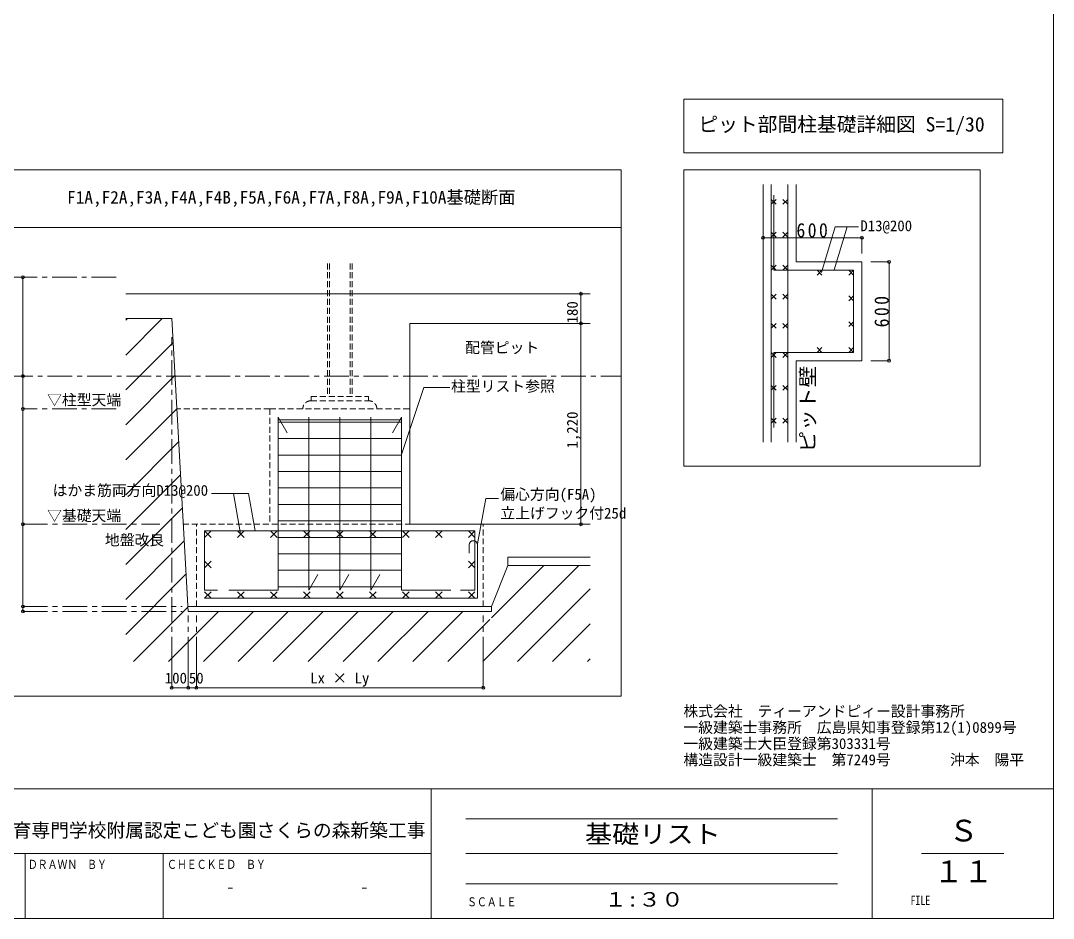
# Model space of a CAD drawing. Units: millimetres at full size, sheet at 1:200, with parts at 1:30. Extents: x -919659 to 1109242, y -84607 to 904409.
# Drawn here: x 83426 to 125244, y -84607 to -48249 of the extents above; entities that cross this region are included whole.
import ezdxf
from ezdxf.enums import TextEntityAlignment as Align

# ---------------------------------------------------------------- set-up
doc = ezdxf.new("R2010")
doc.units = ezdxf.units.MM
doc.header["$LTSCALE"] = 200
doc.header["$PDMODE"] = 32
doc.header["$PDSIZE"] = 120
doc.linetypes.add('CHAIN1', pattern=[8, 5, -1, 1, -1])
doc.linetypes.add('DASHED1', pattern=[1.8, 1.2, -0.6])
for name, color, linetype, lineweight in [('7-8_', 7, 'Continuous', 9), ('8-0_', 7, 'Continuous', 9), ('8-1_', 7, 'Continuous', 9), ('8-2_', 4, 'Continuous', 5), ('8-4_', 7, 'Continuous', 9), ('8-7_寸法', 7, 'Continuous', 5), ('8-8_', 7, 'Continuous', 9), ('8-F_予備１', 4, 'CHAIN1', 5)]:
    doc.layers.add(name, color=color, linetype=linetype, lineweight=lineweight)
doc.styles.add('ＭＳ ゴシック', font='')
doc.styles.get('ＭＳ ゴシック').set_extended_font_data('MS Gothic')

msp = doc.modelspace()

# ---------------------------------------------------------------- linework, layer by layer
at = {"layer": '7-8_', "color": 5, "lineweight": 5}
for p, q in [((125244.5, -84606.6), (125244.5, -4606.6)), ((125244.5, -79356.6), (9844.5, -79356.6)), ((125244.5, -84606.6), (9844.5, -84606.6))]:
    msp.add_line(p, q, dxfattribs=at)
at = {"layer": '7-8_', "color": 6, "lineweight": 20}
for p, q in [((100052.2, -79356.6), (100052.2, -84606.6)), ((117902.2, -79356.6), (117902.2, -84606.6)), ((78002.2, -81981.6), (100052.2, -81981.6)), ((83602.2, -81981.6), (83602.2, -84606.6)), ((89202.2, -81981.6), (89202.2, -84606.6)), ((91827.2, -83381.6), (92002.2, -83381.6)), ((97252.2, -83381.6), (97427.3, -83381.6))]:
    msp.add_line(p, q, dxfattribs=at)
at = {"layer": '7-8_', "color": 3, "lineweight": 13}
for p, q in [((101452.2, -80581.6), (116502.2, -80581.6)), ((101452.2, -81981.6), (116502.2, -81981.6)), ((101452.2, -83206.6), (116502.2, -83206.6))]:
    msp.add_line(p, q, dxfattribs=at)
at = {"layer": '7-8_', "color": 2, "lineweight": 18}
for p, q in [((101452.2, -80581.6), (116502.2, -80581.6)), ((101452.2, -81981.6), (116502.2, -81981.6)), ((119902.2, -81981.6), (123244.5, -81981.6)), ((101452.2, -83206.6), (116502.2, -83206.6))]:
    msp.add_line(p, q, dxfattribs=at)
at = {"layer": '8-0_', "color": 3, "lineweight": 13}
for p, q in [((110281.3, -51432.8), (110281.3, -53599.5)), ((110281.3, -51432.8), (123192.8, -51432.8)), ((123192.8, -51432.8), (123192.8, -53599.5)), ((110281.3, -53599.5), (123192.8, -53599.5)), ((61073.5, -54297.4), (107740.1, -54297.4)), ((107740.1, -54297.4), (107740.1, -75601.9)), ((107740.1, -56630.7), (61073.5, -56630.7)), ((87679.4, -59310.3), (106490.9, -59310.3)), ((99184, -60510.3), (106490.9, -60510.3)), ((99184, -60510.3), (99184, -68643.6)), ((99184, -68643.6), (106490.9, -68643.6)), ((103157.6, -69976.9), (106490.9, -69976.9)), ((103157.6, -70310.3), (103157.6, -69976.9)), ((102490.9, -71976.9), (103157.6, -70310.3)), ((103157.6, -70310.3), (106490.9, -70310.3)), ((102490.9, -71976.9), (90195.5, -71976.9)), ((107740.1, -75601.9), (14406.8, -75601.9))]:
    msp.add_line(p, q, dxfattribs=at)
at = {"layer": '8-0_'}
for p, q in [((113490.4, -54889.8), (113490.4, -65314.4)), ((114823.7, -54889.8), (114823.7, -58020.7)), ((115854.5, -58442.5), (116415, -56597.3)), ((116363.1, -58337.7), (116891.9, -56597.3)), ((117351.4, -56597.3), (116415, -56597.3)), ((114823.7, -58020.7), (117490.4, -58020.7)), ((117490.4, -58020.7), (117490.4, -62020.7)), ((114823.7, -62020.7), (114823.7, -65314.4)), ((114823.7, -62020.7), (117490.4, -62020.7))]:
    msp.add_line(p, q, dxfattribs=at)
at = {"layer": '8-0_', "color": 4, "lineweight": 5}
for p, q in [((113823.7, -54889.8), (113823.7, -65314.4)), ((114490.4, -54889.8), (114490.4, -65314.4)), ((113823.7, -55687.4), (114023.7, -55487.4)), ((113823.7, -55487.4), (114023.7, -55687.4)), ((113923.7, -55320.7), (113923.7, -58354.1)), ((114290.4, -55487.4), (114490.4, -55687.4)), ((114290.4, -55687.4), (114490.4, -55487.4)), ((113823.7, -57020.7), (114023.7, -56820.7)), ((113823.7, -56820.7), (114023.7, -57020.7)), ((114290.4, -56820.7), (114490.4, -57020.7)), ((114290.4, -57020.7), (114490.4, -56820.7)), ((113490.4, -57039.5), (113490.4, -57060)), ((113490.4, -57039.5), (117490.4, -57039.5)), ((117490.4, -57039.5), (117490.4, -57060)), ((117490.4, -57039.5), (117490.4, -57673.7)), ((118591.2, -58020.7), (117859.8, -58020.7)), ((118591.2, -58020.7), (118591.2, -62020.7)), ((113823.7, -58354.1), (114023.7, -58154.1)), ((113823.7, -58154.1), (114023.7, -58354.1)), ((117157, -58354.1), (113923.7, -58354.1)), ((114290.4, -58154.1), (114490.4, -58354.1)), ((114290.4, -58354.1), (114490.4, -58154.1)), ((115673.7, -58554.1), (115873.7, -58354.1)), ((115673.7, -58354.1), (115873.7, -58554.1)), ((116957, -58554.1), (117157, -58354.1)), ((116957, -58354.1), (117157, -58554.1)), ((83518.1, -62643.6), (83518.1, -58643.6)), ((106116.5, -60510.3), (106116.5, -59310.3)), ((113823.7, -59531.8), (114023.7, -59331.8)), ((113823.7, -59331.8), (114023.7, -59531.8)), ((114290.4, -59331.8), (114490.4, -59531.8)), ((114290.4, -59531.8), (114490.4, -59331.8)), ((116957, -59598.5), (117157, -59398.5)), ((116957, -59398.5), (117157, -59598.5)), ((106116.5, -68643.6), (106116.5, -60510.3)), ((113823.7, -60709.6), (114023.7, -60509.6)), ((113823.7, -60509.6), (114023.7, -60709.6)), ((114290.4, -60509.6), (114490.4, -60709.6)), ((114290.4, -60709.6), (114490.4, -60509.6)), ((116957, -60642.9), (117157, -60442.9)), ((116957, -60442.9), (117157, -60642.9)), ((113823.7, -61887.4), (114023.7, -61687.4)), ((113823.7, -61687.4), (114023.7, -61887.4)), ((113923.7, -64720.7), (113923.7, -61687.4)), ((114290.4, -61687.4), (114490.4, -61887.4)), ((114290.4, -61887.4), (114490.4, -61687.4)), ((115673.7, -61687.4), (115873.7, -61487.4)), ((115673.7, -61487.4), (115873.7, -61687.4)), ((116957, -61687.4), (117157, -61487.4)), ((116957, -61487.4), (117157, -61687.4)), ((118591.2, -62020.7), (117859.8, -62020.7)), ((113823.7, -63220.7), (114023.7, -63020.7)), ((113823.7, -63020.7), (114023.7, -63220.7)), ((114290.4, -63020.7), (114490.4, -63220.7)), ((114290.4, -63220.7), (114490.4, -63020.7)), ((113823.7, -64554.1), (114023.7, -64354.1)), ((113823.7, -64354.1), (114023.7, -64554.1)), ((114290.4, -64354.1), (114490.4, -64554.1)), ((114290.4, -64554.1), (114490.4, -64354.1)), ((83518.1, -68643.6), (83518.1, -71976.9)), ((83518.1, -71976.9), (83518.1, -72176.9))]:
    msp.add_line(p, q, dxfattribs=at)
at = {"layer": '8-0_', "color": 4, "linetype": 'CHAIN1', "lineweight": 5}
msp.add_line((81314.7, -62643.6), (107740.1, -62643.6), dxfattribs=at)
at = {"layer": '8-0_', "color": 3, "linetype": 'DASHED1', "lineweight": 13}
for p, q in [((93517.3, -63976.9), (89749.9, -63976.9)), ((93517.3, -63976.9), (93517.3, -68643.6)), ((93517.3, -63976.9), (99184, -63976.9)), ((89995, -68643.6), (99184, -68643.6)), ((90543.9, -71976.9), (90543.9, -68643.6)), ((102157.6, -71976.9), (102157.6, -68643.6))]:
    msp.add_line(p, q, dxfattribs=at)
at = {"layer": '8-0_', "color": 3, "lineweight": 13}
msp.add_lwpolyline([(110281.3, -66297.4), (122281.3, -66297.4), (122281.3, -54297.4), (110281.3, -54297.4)], close=True, dxfattribs=at)
at = {"layer": '8-0_', "color": 4, "lineweight": 5}
for points in [[(117157, -58354.1), (117157, -61687.4), (113923.7, -61687.4)], [(83518.1, -62643.6), (83518.1, -63976.9), (83518.1, -68643.6)]]:
    msp.add_lwpolyline(points, dxfattribs=at)
at = {"layer": '8-0_', "color": 3, "lineweight": 13}
for points in [[(87679.4, -60310.3), (89543.9, -60310.3), (90210.6, -72176.9)], [(90210.6, -72176.9), (102490.9, -72176.9), (102490.9, -71976.9)]]:
    msp.add_lwpolyline(points, dxfattribs=at)
at = {"layer": '8-0_'}
for p in [(113490.4, -57039.5), (117490.4, -57039.5), (118591.2, -58020.7), (83518.1, -58643.6), (106116.5, -59310.3), (106116.5, -60510.3), (118591.2, -62020.7), (83518.1, -62643.6), (83518.1, -63976.9), (83518.1, -68643.6), (106116.5, -68643.6), (83518.1, -71976.9), (83518.1, -72176.9)]:
    msp.add_point(p, dxfattribs=at)
at = {"layer": '8-1_', "color": 4, "linetype": 'DASHED1', "lineweight": 5}
for p, q in [((95850.6, -58081.5), (95850.6, -63476.9)), ((95930.6, -58081.5), (95930.6, -63476.9)), ((96770.6, -58081.5), (96770.6, -63476.9)), ((96850.6, -58081.5), (96850.6, -63476.9)), ((95184, -63476.9), (97517.3, -63476.9)), ((95184, -63643.6), (95184, -63476.9)), ((97517.3, -63643.6), (97517.3, -63476.9)), ((95184, -63643.6), (97517.3, -63643.6))]:
    msp.add_line(p, q, dxfattribs=at)
for centre, start, end in [((95184, -63976.9), 90, 180), ((97517.3, -63976.9), 0, 90)]:
    msp.add_arc(centre, 333.3, start, end, dxfattribs=at)
at = {"layer": '8-2_'}
for p, q in [((87679.4, -60377.6), (87746.7, -60310.3)), ((87679.4, -61791.8), (89160.9, -60310.3)), ((87679.4, -63206), (89598.7, -61286.7)), ((87679.4, -64620.2), (89674, -62625.7)), ((87679.4, -66034.4), (89749.2, -63964.6)), ((87679.4, -67448.7), (89824.4, -65303.6)), ((87679.4, -68862.9), (89899.6, -66642.6)), ((87679.4, -70277.1), (89974.9, -67981.6)), ((87679.4, -71691.3), (90050.1, -69320.6)), ((87679.4, -73105.5), (90125.3, -70659.6)), ((106031, -70310.3), (102137.1, -74204.2)), ((104616.8, -70310.3), (102490.9, -72436.1)), ((106490.9, -71264.6), (103551.3, -74204.2)), ((87995, -74204.2), (90198.3, -72000.9)), ((89409.2, -74204.2), (91436.4, -72176.9)), ((90823.4, -74204.2), (92850.6, -72176.9)), ((92237.6, -74204.2), (94264.8, -72176.9)), ((93651.8, -74204.2), (95679, -72176.9)), ((95066, -74204.2), (97093.3, -72176.9)), ((96480.2, -74204.2), (98507.5, -72176.9)), ((97894.5, -74204.2), (99921.7, -72176.9)), ((99308.7, -74204.2), (101335.9, -72176.9)), ((102418.8, -72508.2), (100722.9, -74204.2)), ((106490.9, -72678.8), (104965.5, -74204.2)), ((106490.9, -74093), (106379.7, -74204.2))]:
    msp.add_line(p, q, dxfattribs=at)
at = {"layer": '8-4_'}
for p, q in [((93850.6, -64310.3), (94216.3, -64943.6)), ((93850.6, -64310.3), (93850.6, -71310.3)), ((95100.6, -64310.3), (95100.6, -71310.3)), ((96350.6, -64310.3), (96350.6, -71310.3)), ((97600.6, -64310.3), (97600.6, -71310.3)), ((98850.6, -64310.3), (98485, -64943.6)), ((98850.6, -64310.3), (98850.6, -71310.3)), ((93850.6, -64410.3), (98850.6, -64410.3)), ((93850.6, -64510.3), (98850.6, -64510.3)), ((93850.6, -65176.9), (98850.6, -65176.9)), ((93850.6, -65843.6), (98850.6, -65843.6)), ((93850.6, -66510.3), (98850.6, -66510.3)), ((93850.6, -67176.9), (98850.6, -67176.9)), ((101924.2, -69441.4), (102266, -67600.3)), ((102780.2, -67600.3), (102266, -67600.3)), ((93850.6, -67843.6), (98850.6, -67843.6)), ((93850.6, -68510.3), (98850.6, -68510.3)), ((90877.2, -68910.3), (101824.2, -68910.3)), ((91143.9, -69176.9), (90877.2, -68910.3)), ((90877.2, -69176.9), (91143.9, -68910.3)), ((90877.2, -68910.3), (90877.2, -71310.3)), ((92212.3, -69176.9), (92478.9, -68910.3)), ((92212.3, -68910.3), (92478.9, -69176.9)), ((93547.3, -69176.9), (93814, -68910.3)), ((93547.3, -68910.3), (93814, -69176.9)), ((94882.4, -69176.9), (95149, -68910.3)), ((94882.4, -68910.3), (95149, -69176.9)), ((96217.4, -69176.9), (96484.1, -68910.3)), ((96217.4, -68910.3), (96484.1, -69176.9)), ((97552.4, -69176.9), (97819.1, -68910.3)), ((97552.4, -68910.3), (97819.1, -69176.9)), ((98887.5, -69176.9), (99154.2, -68910.3)), ((98887.5, -68910.3), (99154.2, -69176.9)), ((100222.5, -69176.9), (100489.2, -68910.3)), ((100222.5, -68910.3), (100489.2, -69176.9)), ((101824.2, -69176.9), (101557.6, -68910.3)), ((101557.6, -69176.9), (101824.2, -68910.3)), ((101824.2, -68910.3), (101824.2, -71310.3)), ((93850.6, -69176.9), (98850.6, -69176.9)), ((101590.9, -69476.9), (101590.9, -69810.3)), ((101924.2, -69476.9), (101924.2, -71643.6)), ((90877.2, -70143.6), (91143.9, -70410.3)), ((90877.2, -70410.3), (91143.9, -70143.6)), ((93850.6, -69843.6), (98850.6, -69843.6)), ((101557.6, -70410.3), (101824.2, -70143.6)), ((101557.6, -70143.6), (101824.2, -70410.3)), ((93850.6, -70510.3), (98850.6, -70510.3)), ((95466.3, -70676.9), (95100.6, -71310.3)), ((96716.3, -70676.9), (96350.6, -71310.3)), ((97966.3, -70676.9), (97600.6, -71310.3)), ((90877.2, -71310.3), (91399.8, -71310.3)), ((91143.9, -71376.9), (90877.2, -71643.6)), ((90877.2, -71376.9), (91143.9, -71643.6)), ((91850.6, -71310.3), (93850.6, -71310.3)), ((92212.3, -71376.9), (92478.9, -71643.6)), ((92212.3, -71643.6), (92478.9, -71376.9)), ((93547.3, -71376.9), (93814, -71643.6)), ((93547.3, -71643.6), (93814, -71376.9)), ((93850.6, -71176.9), (98850.6, -71176.9)), ((94882.4, -71376.9), (95149, -71643.6)), ((94882.4, -71643.6), (95149, -71376.9)), ((96217.4, -71376.9), (96484.1, -71643.6)), ((96217.4, -71643.6), (96484.1, -71376.9)), ((97552.4, -71376.9), (97819.1, -71643.6)), ((97552.4, -71643.6), (97819.1, -71376.9)), ((98850.6, -71310.3), (100850.6, -71310.3)), ((98887.5, -71376.9), (99154.2, -71643.6)), ((98887.5, -71643.6), (99154.2, -71376.9)), ((100222.5, -71376.9), (100489.2, -71643.6)), ((100222.5, -71643.6), (100489.2, -71376.9)), ((101824.2, -71310.3), (101230.6, -71310.3)), ((101824.2, -71376.9), (101557.6, -71643.6)), ((101557.6, -71376.9), (101824.2, -71643.6)), ((90877.2, -71643.6), (101924.2, -71643.6))]:
    msp.add_line(p, q, dxfattribs=at)
msp.add_arc((101757.6, -69476.9), 166.7, 0, 180, dxfattribs=at)
at = {"layer": '8-7_寸法', "color": 4}
for p, q in [((89543.9, -75264.8), (89543.9, -74204.2)), ((90210.6, -75264.8), (90210.6, -74204.2)), ((90543.9, -75264.8), (90543.9, -74204.2)), ((102157.6, -75264.8), (102157.6, -74204.2)), ((89543.9, -75264.8), (90210.6, -75264.8)), ((90210.6, -75264.8), (90543.9, -75264.8)), ((90543.9, -75264.8), (102157.6, -75264.8))]:
    msp.add_line(p, q, dxfattribs=at)
at = {"layer": '8-7_寸法'}
for p in [(89543.9, -75264.8), (90210.6, -75264.8), (90543.9, -75264.8), (102157.6, -75264.8)]:
    msp.add_point(p, dxfattribs=at)
at = {"layer": '8-8_'}
for p, q in [((91153, -67393.3), (92656.7, -67393.3)), ((92329.2, -69034.1), (92039.5, -67393.3)), ((92920.1, -68910.3), (92656.7, -67393.3))]:
    msp.add_line(p, q, dxfattribs=at)
msp.add_lwpolyline([(100805.7, -63106.2), (99747.8, -63106.2), (98850.6, -65819.6)], dxfattribs=at)
at = {"layer": '8-F_予備１'}
for p, q in [((87298.8, -58643.6), (81314.7, -58643.6)), ((89543.9, -74204.2), (89543.9, -61062.2)), ((87298.8, -63976.9), (83518.1, -63976.9)), ((83518.1, -68643.6), (89065.4, -68643.6)), ((83518.1, -71976.9), (89970.9, -71976.9)), ((83518.1, -72176.9), (89970.9, -72176.9)), ((90210.6, -74204.2), (90210.6, -72338.2)), ((90543.9, -74204.2), (90543.9, -72338.2)), ((102157.6, -74204.2), (102157.6, -72338.2))]:
    msp.add_line(p, q, dxfattribs=at)

# ---------------------------------------------------------------- texts
at = {"layer": '7-8_', "style": 'ＭＳ ゴシック'}
for s, p in [('株式会社\u3000ティーアンドピィー設計事務所', (110263.2, -76567.8)), ('一級建築士事務所\u3000広島県知事登録第12(1)0899号', (110263.2, -77224.1)), ('一級建築士大臣登録第303331号', (110263.2, -77880.3)), ('構造設計一級建築士\u3000第7249号\u3000\u3000\u3000\u3000沖本\u3000陽平', (110263.2, -78536.6))]:
    msp.add_text(s, height=439.9, dxfattribs=at).set_placement(p, align=Align.BOTTOM_LEFT)
at = {"layer": '7-8_', "color": 3, "style": 'ＭＳ ゴシック'}
for s, height, p in [('(仮称)越谷保育専門学校附属認定こども園さくらの森新築工事', 557.2, (78541.4, -81486.6)), ('Ｓ', 879.8, (121004.9, -81757)), ('１１', 879.8, (120404.9, -83406.2))]:
    msp.add_text(s, height=height, dxfattribs=at).set_placement(p, align=Align.BOTTOM_LEFT)
at = {"layer": '7-8_', "style": 'ＭＳ ゴシック'}
for s, height, width, p in [('基礎リスト', 733.1, 1.1, (106277.2, -81781.6)), ('ＤＲＡＷＮ\u3000ＢＹ', 366.6, 0.8, (83717.6, -82712.9)), ('ＣＨＥＣＫＥＤ\u3000ＢＹ', 366.6, 0.8, (89352.8, -82712.9)), ('１:３０', 586.5, 1.15, (107058.5, -84306.6)), ('ＳＣＡＬＥ', 366.6, 0.8, (101502.2, -84230)), ('FILE', 366.6, 0.8, (119461.3, -84171))]:
    msp.add_text(s, height=height, dxfattribs=dict(at, width=width)).set_placement(p, align=Align.BOTTOM_LEFT)
at = {"layer": '8-0_', "style": 'ＭＳ ゴシック'}
for s, height, p in [('ピット部間柱基礎詳細図 S=1/30', 586.5, (110871.1, -52916.2)), ('F1A,F2A,F3A,F4A,F4B,F5A,F6A,F7A,F8A,F9A,F10A基礎断面', 513.2, (85306.8, -55814)), ('D13@200', 439.9, (117429.9, -56909.3)), ('▽柱型天端', 439.9, (84496.5, -63958.9)), ('▽基礎天端', 439.9, (84496.5, -68643.6))]:
    msp.add_text(s, height=height, dxfattribs=at).set_placement(p, align=Align.BOTTOM_LEFT)
for s, p in [('180', (106116.5, -60510.3)), ('1,220', (106116.5, -65576.9))]:
    msp.add_text(s, height=439.9, rotation=90, dxfattribs=at).set_placement(p, align=Align.BOTTOM_LEFT)
at = {"layer": '8-0_', "style": 'ＭＳ ゴシック', "width": 1.1}
msp.add_text('ピット壁', height=586.5, rotation=90, dxfattribs=at).set_placement((115769.7, -65744.3), align=Align.BOTTOM_LEFT)
at = {"layer": '8-0_', "insert": (114840.4, -57039.5), "char_height": 586.5, "attachment_point": 7, "style": 'ＭＳ ゴシック'}
msp.add_mtext('\\T1.27;\\W0.9;600', dxfattribs=at)
at = {"layer": '8-0_', "insert": (118591.2, -60670.7), "char_height": 586.5, "attachment_point": 7, "rotation": 90, "style": 'ＭＳ ゴシック'}
msp.add_mtext('\\T1.27;\\W0.9;600', dxfattribs=at)
at = {"layer": '8-4_', "style": 'ＭＳ ゴシック'}
for s, p in [('偏心方向(F5A)', (102850, -67782.9)), ('立上げフック付25d', (102850, -68547.5))]:
    msp.add_text(s, height=439.9, dxfattribs=at).set_placement(p, align=Align.BOTTOM_LEFT)
at = {"layer": '8-7_寸法', "style": 'ＭＳ ゴシック'}
for s, p in [('100', (89263.4, -75225.9)), ('50', (90237.1, -75226.7)), ('Lx × Ly', (95150.7, -75226.7))]:
    msp.add_text(s, height=439.9, dxfattribs=at).set_placement(p, align=Align.BOTTOM_LEFT)
at = {"layer": '8-8_', "style": 'ＭＳ ゴシック'}
for s, p in [('配管ピット', (101425.2, -61841.9)), ('柱型リスト参照', (100854.7, -63406.2)), ('はかま筋両方向D13@200', (84720.3, -67624.2)), ('地盤改良', (86837.3, -69632.5))]:
    msp.add_text(s, height=439.9, dxfattribs=at).set_placement(p, align=Align.BOTTOM_LEFT)

doc.saveas('drawing.dxf')
